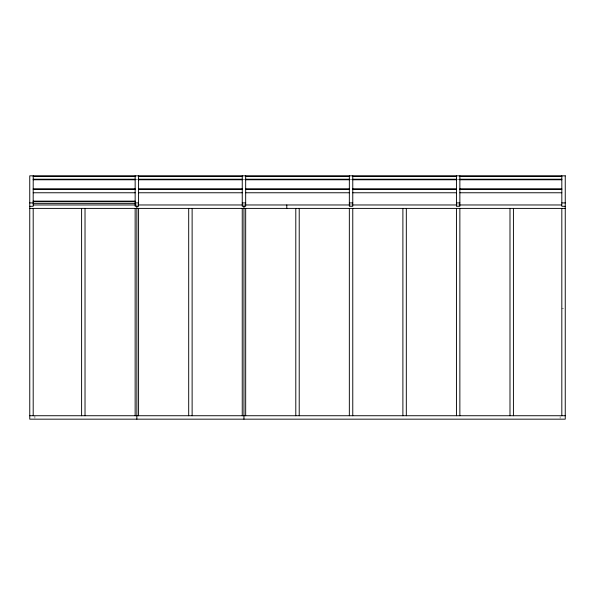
<?xml version="1.0" encoding="UTF-8"?>
<svg xmlns="http://www.w3.org/2000/svg" width="595" height="595" viewBox="0 0 595 595"><rect width="100%" height="100%" fill="white"/><g stroke="black" fill="none" stroke-linecap="round" stroke-linejoin="round"><path stroke-width="0.45" stroke-dasharray="2.98 2.23" d="M136.01 179.311L137.72 179.311M243.102 179.311L244.813 179.311M350.202 179.311L351.913 179.311M457.295 179.311L459.013 179.311M136.01 204.97L137.72 204.97M243.102 204.97L245.043 204.97M349.912 204.97L351.913 204.97M457.295 204.97L459.013 204.97M561.821 308.641L563.539 308.641M560.111 416.589L560.111 418.307M34.904 415.734L34.904 418.307"/><path stroke-width="0.89" d="M33.216 176.38L135.177 176.38M138.576 176.38L242.247 176.38M245.675 176.38L349.339 176.38M352.768 176.38L456.439 176.38M459.868 176.38L561.821 176.38M33.216 179.221L135.177 179.221M138.576 179.221L242.247 179.221M245.675 179.221L349.339 179.221M352.768 179.221L456.439 179.221M459.868 179.221L561.821 179.221M33.216 179.764L135.177 179.764M138.576 179.764L242.247 179.764M245.675 179.764L349.339 179.764M352.768 179.764L456.439 179.764M459.868 179.764L561.821 179.764M33.216 188.838L135.177 188.838M138.576 188.838L242.247 188.838M245.675 188.838L349.339 188.838M352.768 188.838L456.439 188.838M459.868 188.838L561.821 188.838M33.216 189.381L135.177 189.381M138.576 189.381L242.247 189.381M245.675 189.381L349.339 189.381M352.768 189.381L456.439 189.381M459.868 189.381L561.821 189.381M33.216 192.765L135.177 192.765M138.576 192.765L242.247 192.765M245.675 192.765L349.339 192.765M352.768 192.765L456.439 192.765M459.868 192.765L561.821 192.765M33.194 201.125L135.147 201.125M33.194 201.668L135.147 201.668M29.75 202.917L33.179 202.917M135.147 202.917L138.576 202.917M242.247 202.917L245.675 202.917M349.339 202.917L352.768 202.917M456.439 202.917L459.868 202.917M561.821 202.917L565.25 202.917M33.194 203.356L135.147 203.356M33.461 204.97L135.548 204.97M138.33 204.97L242.262 204.97M245.043 204.97L349.912 204.97M352.701 204.97L456.655 204.97M459.437 204.97L561.539 204.97M29.75 206.301L33.179 206.301L33.216 175.837M565.25 206.301L561.821 206.301L561.821 175.837M29.765 208.399L565.25 208.399M29.765 415.734L565.25 415.734M561.821 208.399L561.821 415.734M513.418 208.399L513.418 415.734M509.989 208.399L509.989 415.734M459.868 175.837L459.868 206.301L456.439 206.301L456.439 175.837M459.868 208.399L459.868 415.734M456.439 208.399L456.439 415.734M406.318 208.399L406.318 415.734M402.889 208.399L402.889 415.734M352.768 175.837L352.768 206.301L349.339 206.301L349.339 175.837M352.768 208.399L352.768 415.734M349.339 208.399L349.339 415.734M299.218 208.399L299.218 415.734M295.797 208.399L295.797 415.734M286.797 204.97L286.797 208.399M245.675 175.837L245.675 206.301L242.247 206.301L242.247 175.837M245.675 208.399L245.675 415.734M243.957 205.892L243.957 419.163M242.247 208.399L242.247 415.734M192.125 208.399L192.125 415.734M188.697 208.399L188.697 415.734M138.576 175.837L138.576 206.301L135.147 206.301L135.147 175.837M138.576 208.399L138.576 415.734M136.865 205.892L136.865 419.163M135.147 208.399L135.147 415.734M85.025 208.399L85.025 415.734M81.604 208.399L81.604 415.734M33.194 208.399L33.194 415.734M565.25 175.837L29.75 175.837L29.765 419.163L565.25 419.163L565.25 175.837"/></g></svg>
